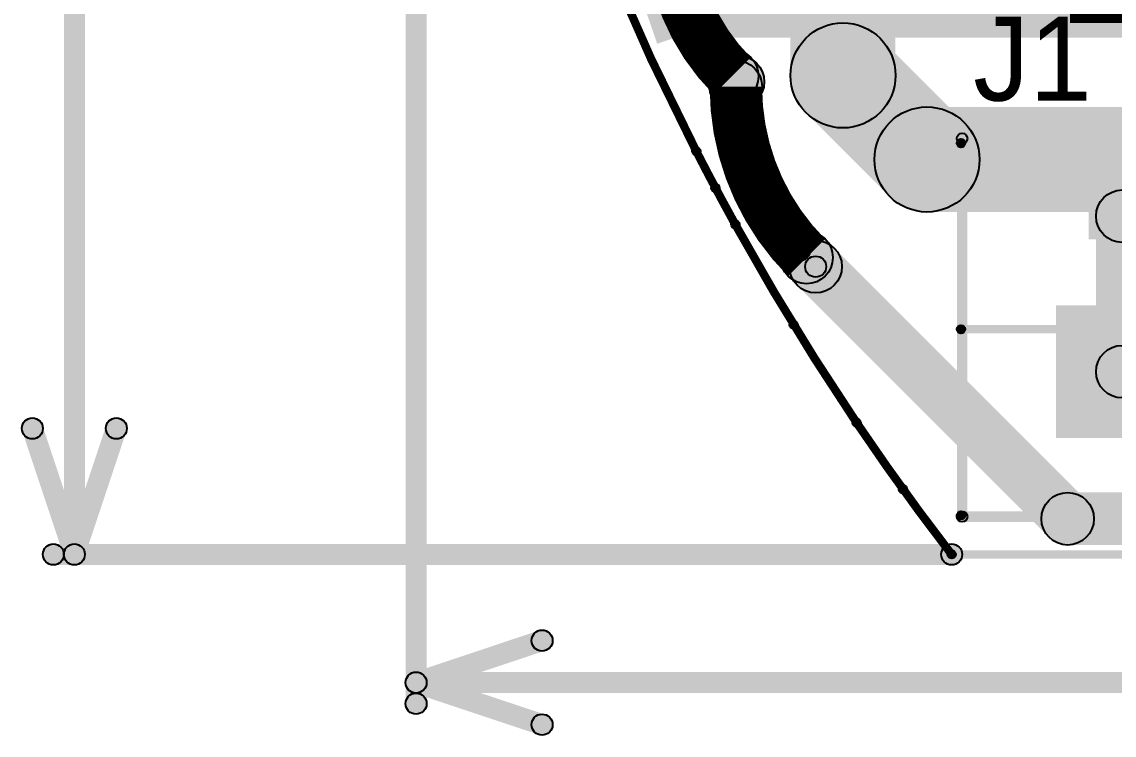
# Model space of a CAD drawing. Header units: millimetres. Extents: x -0.55 to 1.07, y -0.21 to 1.95.
# Drawn here: x -0.524 to -0.004, y -0.173 to 0.167 of the extents above; entities that cross this region are included whole.
import ezdxf

# ---------------------------------------------------------------- set-up
doc = ezdxf.new("R2010")
doc.units = ezdxf.units.MM
doc.header["$MEASUREMENT"] = 0
for name, color, linetype in [('BottomLayer', 5, 'Continuous'), ('BottomOverlay', 54, 'Continuous'), ('BottomSolder', 6, 'Continuous'), ('Mechanical1', 6, 'Continuous'), ('Mechanical2', 216, 'Continuous'), ('MultiLayer', 9, 'Continuous'), ('PadHoleLayer', 156, 'Continuous'), ('TopLayer', 1, 'Continuous'), ('TopOverlay', 2, 'Continuous'), ('TopSolder', 216, 'Continuous'), ('ViaHoleLayer', 16, 'Continuous')]:
    doc.layers.add(name, color=color, linetype=linetype)

# ---------------------------------------------------------------- blocks, each defined once
blk = doc.blocks.new('B3B_PH_K_S_LF__SN__3')
at = {"layer": 'BottomLayer'}
blk.add_hatch(color=5, dxfattribs=at).paths.add_polyline_path([(-0.1063, 0.02756), (-0.05118, 0.02756), (-0.05118, -0.02756), (-0.1063, -0.02756)])
h = blk.add_hatch(color=5, dxfattribs=at)
edge = h.paths.add_edge_path()
edge.add_arc((0, 0), 0.02756, 0, 360)
h = blk.add_hatch(color=5, dxfattribs=at)
edge = h.paths.add_edge_path()
edge.add_arc((0.07874, 0), 0.02756, 0, 360)
at = {"layer": 'BottomSolder'}
blk.add_hatch(color=6, dxfattribs=at).paths.add_polyline_path([(-0.1103, 0.03156), (-0.04718, 0.03156), (-0.04718, -0.03156), (-0.1103, -0.03156)])
h = blk.add_hatch(color=6, dxfattribs=at)
edge = h.paths.add_edge_path()
edge.add_arc((0, 0), 0.03156, 0, 360)
h = blk.add_hatch(color=6, dxfattribs=at)
edge = h.paths.add_edge_path()
edge.add_arc((0.07874, 0), 0.03156, 0, 360)
at = {"layer": 'MultiLayer'}
blk.add_hatch(color=9, dxfattribs=at).paths.add_polyline_path([(-0.1063, 0.02756), (-0.05118, 0.02756), (-0.05118, -0.02756), (-0.1063, -0.02756)])
h = blk.add_hatch(color=9, dxfattribs=at)
edge = h.paths.add_edge_path()
edge.add_arc((0, 0), 0.02756, 0, 360)
h = blk.add_hatch(color=9, dxfattribs=at)
edge = h.paths.add_edge_path()
edge.add_arc((0.07874, 0), 0.02756, 0, 360)
at = {"layer": 'PadHoleLayer'}
h = blk.add_hatch(color=156, dxfattribs=at)
edge = h.paths.add_edge_path()
edge.add_arc((-0.07874, 0), 0.01378, 0, 360)
h = blk.add_hatch(color=156, dxfattribs=at)
edge = h.paths.add_edge_path()
edge.add_arc((0, 0), 0.01378, 0, 360)
h = blk.add_hatch(color=156, dxfattribs=at)
edge = h.paths.add_edge_path()
edge.add_arc((0.07874, 0), 0.01378, 0, 360)
at = {"layer": 'TopLayer'}
blk.add_hatch(color=1, dxfattribs=at).paths.add_polyline_path([(-0.1063, 0.02756), (-0.05118, 0.02756), (-0.05118, -0.02756), (-0.1063, -0.02756)])
h = blk.add_hatch(color=1, dxfattribs=at)
edge = h.paths.add_edge_path()
edge.add_arc((0, 0), 0.02756, 0, 360)
h = blk.add_hatch(color=1, dxfattribs=at)
edge = h.paths.add_edge_path()
edge.add_arc((0.07874, 0), 0.02756, 0, 360)
at = {"layer": 'TopOverlay'}
h = blk.add_hatch(color=2, dxfattribs=at)
edge = h.paths.add_edge_path()
edge.add_arc((-0.155, 0.111), 0.0025, 0, 360)
h = blk.add_hatch(color=2, dxfattribs=at)
edge = h.paths.add_edge_path()
edge.add_arc((-0.155, 0.111), 0.0025, 0, 360)
for points in [[(-0.1525, -0.069), (-0.1575, -0.069), (-0.1575, 0.111), (-0.1525, 0.111)], [(-0.155, 0.1085), (-0.155, 0.1135), (0.155, 0.1135), (0.155, 0.1085)], [(0.1575, -0.069), (0.1525, -0.069), (0.1525, 0.111), (0.1575, 0.111)], [(-0.155, -0.0715), (-0.155, -0.0665), (0.155, -0.0665), (0.155, -0.0715)]]:
    blk.add_hatch(color=2, dxfattribs=at).paths.add_polyline_path(points)
h = blk.add_hatch(color=2, dxfattribs=at)
edge = h.paths.add_edge_path()
edge.add_arc((0.155, 0.111), 0.0025, 0, 360)
h = blk.add_hatch(color=2, dxfattribs=at)
edge = h.paths.add_edge_path()
edge.add_arc((0.155, 0.111), 0.0025, 0, 360)
h = blk.add_hatch(color=2, dxfattribs=at)
edge = h.paths.add_edge_path()
edge.add_arc((-0.155, -0.069), 0.0025, 0, 360)
h = blk.add_hatch(color=2, dxfattribs=at)
edge = h.paths.add_edge_path()
edge.add_arc((-0.155, -0.069), 0.0025, 0, 360)
h = blk.add_hatch(color=2, dxfattribs=at)
edge = h.paths.add_edge_path()
edge.add_arc((0.155, -0.069), 0.0025, 0, 360)
h = blk.add_hatch(color=2, dxfattribs=at)
edge = h.paths.add_edge_path()
edge.add_arc((0.155, -0.069), 0.0025, 0, 360)
at = {"layer": 'TopSolder'}
blk.add_hatch(color=216, dxfattribs=at).paths.add_polyline_path([(-0.1103, 0.03156), (-0.04718, 0.03156), (-0.04718, -0.03156), (-0.1103, -0.03156)])
h = blk.add_hatch(color=216, dxfattribs=at)
edge = h.paths.add_edge_path()
edge.add_arc((0, 0), 0.03156, 0, 360)
h = blk.add_hatch(color=216, dxfattribs=at)
edge = h.paths.add_edge_path()
edge.add_arc((0.07874, 0), 0.03156, 0, 360)
at = {"layer": 'TopOverlay'}
for centre in [(-0.155, 0.111), (-0.155, 0.111), (0.155, 0.111), (0.155, 0.111), (-0.155, -0.069), (-0.155, -0.069), (0.155, -0.069), (0.155, -0.069)]:
    blk.add_circle(centre, 0.0025, dxfattribs=at)

msp = doc.modelspace()

# ---------------------------------------------------------------- hatches: boundary and pattern name
at = {"layer": 'BottomLayer'}
h = msp.add_hatch(color=5, dxfattribs=at)
edge = h.paths.add_edge_path()
edge.add_arc((-0.18571, 0.14071), 0.0125, 0, 360)
h = msp.add_hatch(color=5, dxfattribs=at)
edge = h.paths.add_edge_path()
edge.add_arc((-0.18571, 0.14071), 0.0125, 0, 360)
h = msp.add_hatch(color=5, dxfattribs=at)
edge = h.paths.add_edge_path()
edge.add_arc((-0.183, 0.138), 0.0125, 0, 360)
h = msp.add_hatch(color=5, dxfattribs=at)
edge = h.paths.add_edge_path()
edge.add_arc((-0.183, 0.138), 0.01181, 0, 360)
for points in [[(-0.19455, 0.13187), (-0.17687, 0.14955), (-0.17416, 0.14684), (-0.19184, 0.12916)], [(-0.016, 0.063), (0.037, 0.063), (0.037, 0.103), (-0.016, 0.103)], [(0.0125, 0), (-0.0125, 0), (-0.0125, 0.074), (0.0125, 0.074)], [(-0.00884, -0.00884), (0.00884, 0.00884), (0.07884, -0.06116), (0.06116, -0.07884)]]:
    msp.add_hatch(color=5, dxfattribs=at).paths.add_polyline_path(points)
h = msp.add_hatch(color=5, dxfattribs=at)
edge = h.paths.add_edge_path()
edge.add_arc((0, 0.074), 0.0125, 0, 360)
h = msp.add_hatch(color=5, dxfattribs=at)
edge = h.paths.add_edge_path()
edge.add_arc((0, 0), 0.0125, 0, 360)
h = msp.add_hatch(color=5, dxfattribs=at)
edge = h.paths.add_edge_path()
edge.add_arc((0, 0), 0.0125, 0, 360)
at = {"layer": 'Mechanical1'}
for points in [[(-0.33128, -0.158), (-0.34128, -0.158), (-0.34128, 0.64191), (-0.33128, 0.64191)], [(-0.494, -0.08699), (-0.504, -0.08699), (-0.504, 0.47437), (-0.494, 0.47437)], [(-0.0768, 0.10683), (-0.0768, 0.11076), (0.23422, 0.11076), (0.23422, 0.10683)], [(-0.0768, 0.1068), (-0.0768, 0.11073), (0.23422, 0.11073), (0.23422, 0.1068)], [(-0.0768, 0.10677), (-0.0768, 0.1107), (0.23422, 0.1107), (0.23422, 0.10677)], [(-0.07483, -0.06837), (-0.07877, -0.06837), (-0.07877, 0.1088), (-0.07483, 0.1088)], [(-0.07483, 0.10874), (-0.07877, 0.10874), (-0.07877, 0.1088), (-0.07483, 0.1088)], [(-0.07483, -0.0684), (-0.07877, -0.0684), (-0.07877, 0.10877), (-0.07483, 0.10877)], [(-0.07483, -0.06843), (-0.07877, -0.06843), (-0.07877, 0.10874), (-0.07483, 0.10874)], [(-0.0768, 0.01824), (-0.0768, 0.02218), (0.23422, 0.02218), (0.23422, 0.01824)], [(-0.07483, 0.02015), (-0.07877, 0.02015), (-0.07877, 0.02021), (-0.07483, 0.02021)], [(-0.52374, -0.02857), (-0.51426, -0.02541), (-0.49426, -0.08541), (-0.50374, -0.08857)], [(-0.49426, -0.08857), (-0.50374, -0.08541), (-0.48374, -0.02541), (-0.47426, -0.02857)], [(-0.0768, -0.07034), (-0.0768, -0.0664), (0.23422, -0.0664), (0.23422, -0.07034)], [(-0.0768, -0.07037), (-0.0768, -0.06643), (0.23422, -0.06643), (0.23422, -0.07037)], [(-0.0768, -0.0704), (-0.0768, -0.06646), (0.23422, -0.06646), (0.23422, -0.0704)], [(-0.07483, -0.06843), (-0.07877, -0.06843), (-0.07877, -0.06837), (-0.07483, -0.06837)], [(-0.509, -0.09199), (-0.509, -0.08199), (-0.08122, -0.08199), (-0.08122, -0.09199)], [(-0.3347, -0.15274), (-0.33787, -0.14326), (-0.27787, -0.12326), (-0.2747, -0.13274)], [(-0.33787, -0.15274), (-0.3347, -0.14326), (-0.2747, -0.16326), (-0.27787, -0.17274)], [(-0.33628, -0.153), (-0.33628, -0.143), (0.07404, -0.143), (0.07404, -0.153)]]:
    msp.add_hatch(color=6, dxfattribs=at).paths.add_polyline_path(points)
h = msp.add_hatch(color=6, dxfattribs=at)
edge = h.paths.add_edge_path()
edge.add_arc((-0.0768, 0.1088), 0.00197, 0, 360)
h = msp.add_hatch(color=6, dxfattribs=at)
edge = h.paths.add_edge_path()
edge.add_arc((-0.0768, 0.1088), 0.00197, 0, 360)
h = msp.add_hatch(color=6, dxfattribs=at)
edge = h.paths.add_edge_path()
edge.add_arc((-0.0768, 0.1088), 0.00197, 0, 360)
h = msp.add_hatch(color=6, dxfattribs=at)
edge = h.paths.add_edge_path()
edge.add_arc((-0.0768, 0.10877), 0.00197, 0, 360)
h = msp.add_hatch(color=6, dxfattribs=at)
edge = h.paths.add_edge_path()
edge.add_arc((-0.0768, 0.10877), 0.00197, 0, 360)
h = msp.add_hatch(color=6, dxfattribs=at)
edge = h.paths.add_edge_path()
edge.add_arc((-0.0768, 0.10874), 0.00197, 0, 360)
h = msp.add_hatch(color=6, dxfattribs=at)
edge = h.paths.add_edge_path()
edge.add_arc((-0.0768, 0.10874), 0.00197, 0, 360)
h = msp.add_hatch(color=6, dxfattribs=at)
edge = h.paths.add_edge_path()
edge.add_arc((-0.0768, 0.10874), 0.00197, 0, 360)
h = msp.add_hatch(color=6, dxfattribs=at)
edge = h.paths.add_edge_path()
edge.add_arc((-0.0768, 0.02021), 0.00197, 0, 360)
h = msp.add_hatch(color=6, dxfattribs=at)
edge = h.paths.add_edge_path()
edge.add_arc((-0.0768, 0.02021), 0.00197, 0, 360)
h = msp.add_hatch(color=6, dxfattribs=at)
edge = h.paths.add_edge_path()
edge.add_arc((-0.0768, 0.02015), 0.00197, 0, 360)
h = msp.add_hatch(color=6, dxfattribs=at)
edge = h.paths.add_edge_path()
edge.add_arc((-0.519, -0.02699), 0.005, 0, 360)
h = msp.add_hatch(color=6, dxfattribs=at)
edge = h.paths.add_edge_path()
edge.add_arc((-0.479, -0.02699), 0.005, 0, 360)
h = msp.add_hatch(color=6, dxfattribs=at)
edge = h.paths.add_edge_path()
edge.add_arc((-0.0768, -0.06837), 0.00197, 0, 360)
h = msp.add_hatch(color=6, dxfattribs=at)
edge = h.paths.add_edge_path()
edge.add_arc((-0.0768, -0.06837), 0.00197, 0, 360)
h = msp.add_hatch(color=6, dxfattribs=at)
edge = h.paths.add_edge_path()
edge.add_arc((-0.0768, -0.06837), 0.00197, 0, 360)
h = msp.add_hatch(color=6, dxfattribs=at)
edge = h.paths.add_edge_path()
edge.add_arc((-0.0768, -0.0684), 0.00197, 0, 360)
h = msp.add_hatch(color=6, dxfattribs=at)
edge = h.paths.add_edge_path()
edge.add_arc((-0.0768, -0.0684), 0.00197, 0, 360)
h = msp.add_hatch(color=6, dxfattribs=at)
edge = h.paths.add_edge_path()
edge.add_arc((-0.0768, -0.06843), 0.00197, 0, 360)
h = msp.add_hatch(color=6, dxfattribs=at)
edge = h.paths.add_edge_path()
edge.add_arc((-0.0768, -0.06843), 0.00197, 0, 360)
h = msp.add_hatch(color=6, dxfattribs=at)
edge = h.paths.add_edge_path()
edge.add_arc((-0.0768, -0.06843), 0.00197, 0, 360)
h = msp.add_hatch(color=6, dxfattribs=at)
edge = h.paths.add_edge_path()
edge.add_arc((-0.509, -0.08699), 0.005, 0, 360)
h = msp.add_hatch(color=6, dxfattribs=at)
edge = h.paths.add_edge_path()
edge.add_arc((-0.499, -0.08699), 0.005, 0, 360)
h = msp.add_hatch(color=6, dxfattribs=at)
edge = h.paths.add_edge_path()
edge.add_arc((-0.499, -0.08699), 0.005, 0, 360)
h = msp.add_hatch(color=6, dxfattribs=at)
edge = h.paths.add_edge_path()
edge.add_arc((-0.499, -0.08699), 0.005, 0, 360)
h = msp.add_hatch(color=6, dxfattribs=at)
edge = h.paths.add_edge_path()
edge.add_arc((-0.08122, -0.08699), 0.005, 0, 360)
h = msp.add_hatch(color=6, dxfattribs=at)
edge = h.paths.add_edge_path()
edge.add_arc((-0.27628, -0.128), 0.005, 0, 360)
h = msp.add_hatch(color=6, dxfattribs=at)
edge = h.paths.add_edge_path()
edge.add_arc((-0.33628, -0.148), 0.005, 0, 360)
h = msp.add_hatch(color=6, dxfattribs=at)
edge = h.paths.add_edge_path()
edge.add_arc((-0.33628, -0.148), 0.005, 0, 360)
h = msp.add_hatch(color=6, dxfattribs=at)
edge = h.paths.add_edge_path()
edge.add_arc((-0.33628, -0.148), 0.005, 0, 360)
h = msp.add_hatch(color=6, dxfattribs=at)
edge = h.paths.add_edge_path()
edge.add_arc((-0.33628, -0.158), 0.005, 0, 360)
h = msp.add_hatch(color=6, dxfattribs=at)
edge = h.paths.add_edge_path()
edge.add_arc((-0.27628, -0.168), 0.005, 0, 360)
at = {"layer": 'Mechanical2'}
h = msp.add_hatch(color=216, dxfattribs=at)
edge = h.paths.add_edge_path()
edge.add_arc((-0.20283, 0.10491), 0.00197, 0, 360)
h = msp.add_hatch(color=216, dxfattribs=at)
edge = h.paths.add_edge_path()
edge.add_arc((-0.20283, 0.10488), 0.00197, 0, 360)
h = msp.add_hatch(color=216, dxfattribs=at)
edge = h.paths.add_edge_path()
edge.add_arc((-0.20283, 0.10488), 0.00197, 0, 360)
h = msp.add_hatch(color=216, dxfattribs=at)
edge = h.paths.add_edge_path()
edge.add_arc((-0.20283, 0.10488), 0.00197, 0, 360)
for points in [[(-0.20088, 0.10462), (-0.20478, 0.10514), (-0.20478, 0.10517), (-0.20088, 0.10465)], [(-0.19175, 0.0872), (-0.19566, 0.08767), (-0.19566, 0.0877), (-0.19175, 0.08723)], [(-0.18235, 0.06992), (-0.18626, 0.07035), (-0.18626, 0.07038), (-0.18235, 0.06995)], [(-0.15448, 0.02213), (-0.15841, 0.02244), (-0.15841, 0.02247), (-0.15448, 0.02216)], [(-0.12453, -0.02445), (-0.12846, -0.02418), (-0.12845, -0.02416), (-0.12453, -0.02443)], [(-0.10239, -0.05613), (-0.10632, -0.05593), (-0.10632, -0.0559), (-0.10239, -0.0561)], [(-0.07926, -0.08712), (-0.08319, -0.08691), (-0.08319, -0.08688), (-0.07925, -0.08709)], [(-0.08122, -0.08896), (-0.08122, -0.08502), (0.63707, -0.08505), (0.63707, -0.08899)]]:
    msp.add_hatch(color=216, dxfattribs=at).paths.add_polyline_path(points)
h = msp.add_hatch(color=216, dxfattribs=at)
edge = h.paths.add_edge_path()
edge.add_arc((-0.1937, 0.08747), 0.00197, 0, 360)
h = msp.add_hatch(color=216, dxfattribs=at)
edge = h.paths.add_edge_path()
edge.add_arc((-0.19371, 0.08744), 0.00197, 0, 360)
h = msp.add_hatch(color=216, dxfattribs=at)
edge = h.paths.add_edge_path()
edge.add_arc((-0.18431, 0.07013), 0.00197, 0, 360)
h = msp.add_hatch(color=216, dxfattribs=at)
edge = h.paths.add_edge_path()
edge.add_arc((-0.18431, 0.07013), 0.00197, 0, 360)
h = msp.add_hatch(color=216, dxfattribs=at)
edge = h.paths.add_edge_path()
edge.add_arc((-0.1843, 0.07016), 0.00197, 0, 360)
h = msp.add_hatch(color=216, dxfattribs=at)
edge = h.paths.add_edge_path()
edge.add_arc((-0.1843, 0.07016), 0.00197, 0, 360)
h = msp.add_hatch(color=216, dxfattribs=at)
edge = h.paths.add_edge_path()
edge.add_arc((-0.15645, 0.02229), 0.00197, 0, 360)
h = msp.add_hatch(color=216, dxfattribs=at)
edge = h.paths.add_edge_path()
edge.add_arc((-0.15644, 0.02232), 0.00197, 0, 360)
h = msp.add_hatch(color=216, dxfattribs=at)
edge = h.paths.add_edge_path()
edge.add_arc((-0.12649, -0.02429), 0.00197, 0, 360)
h = msp.add_hatch(color=216, dxfattribs=at)
edge = h.paths.add_edge_path()
edge.add_arc((-0.12649, -0.02429), 0.00197, 0, 360)
h = msp.add_hatch(color=216, dxfattribs=at)
edge = h.paths.add_edge_path()
edge.add_arc((-0.12649, -0.02429), 0.00197, 0, 360)
h = msp.add_hatch(color=216, dxfattribs=at)
edge = h.paths.add_edge_path()
edge.add_arc((-0.12649, -0.02431), 0.00197, 0, 360)
h = msp.add_hatch(color=216, dxfattribs=at)
edge = h.paths.add_edge_path()
edge.add_arc((-0.10436, -0.056), 0.00197, 0, 360)
h = msp.add_hatch(color=216, dxfattribs=at)
edge = h.paths.add_edge_path()
edge.add_arc((-0.10436, -0.05603), 0.00197, 0, 360)
h = msp.add_hatch(color=216, dxfattribs=at)
edge = h.paths.add_edge_path()
edge.add_arc((-0.08122, -0.08699), 0.00197, 0, 360)
h = msp.add_hatch(color=216, dxfattribs=at)
edge = h.paths.add_edge_path()
edge.add_arc((-0.08122, -0.08699), 0.00197, 0, 360)
h = msp.add_hatch(color=216, dxfattribs=at)
edge = h.paths.add_edge_path()
edge.add_arc((-0.08122, -0.08699), 0.00197, 0, 360)
h = msp.add_hatch(color=216, dxfattribs=at)
edge = h.paths.add_edge_path()
edge.add_arc((-0.08122, -0.08702), 0.00197, 0, 360)
at = {"layer": 'TopLayer'}
for points in [[(-0.16674, 0.43862), (-0.30264, 0.39183), (-0.22146, 0.15608), (-0.08557, 0.20287)], [(-0.108, 0.141), (-0.158, 0.141), (-0.158, 0.208), (-0.108, 0.208)], [(-0.22, 0.159), (0.019, 0.159), (0.019, 0.2), (-0.22, 0.2)], [(-0.15068, 0.12332), (-0.11532, 0.15868), (-0.07532, 0.11868), (-0.11068, 0.08332)], [(-0.17244, 0.13082), (-0.19554, 0.14039), (-0.19455, 0.14278), (-0.17145, 0.13322)], [(-0.093, 0.076), (-0.093, 0.126), (0.122, 0.126), (0.122, 0.076)], [(-0.15725, 0.05418), (-0.15018, 0.06125), (-0.14246, 0.05354), (-0.14954, 0.04646)], [(-0.15484, 0.04116), (-0.13716, 0.05884), (-0.01716, -0.06116), (-0.03484, -0.07884)], [(-0.026, -0.0825), (-0.026, -0.0575), (0.579, -0.0575), (0.579, -0.0825)]]:
    msp.add_hatch(color=1, dxfattribs=at).paths.add_polyline_path(points)
h = msp.add_hatch(color=1, dxfattribs=at)
edge = h.paths.add_edge_path()
edge.add_arc((-0.133, 0.141), 0.025, 0, 360)
h = msp.add_hatch(color=1, dxfattribs=at)
edge = h.paths.add_edge_path()
edge.add_arc((-0.133, 0.141), 0.025, 0, 360)
h = msp.add_hatch(color=1, dxfattribs=at)
edge = h.paths.add_edge_path()
edge.add_arc((-0.18399, 0.13561), 0.0125, 0, 360)
h = msp.add_hatch(color=1, dxfattribs=at)
edge = h.paths.add_edge_path()
edge.add_arc((-0.18399, 0.13561), 0.0125, 0, 360)
h = msp.add_hatch(color=1, dxfattribs=at)
edge = h.paths.add_edge_path()
edge.add_arc((-0.183, 0.138), 0.0125, 0, 360)
h = msp.add_hatch(color=1, dxfattribs=at)
edge = h.paths.add_edge_path()
edge.add_arc((-0.183, 0.138), 0.01181, 0, 360)
h = msp.add_hatch(color=1, dxfattribs=at)
edge = h.paths.add_edge_path()
edge.add_arc((-0.093, 0.101), 0.025, 0, 360)
h = msp.add_hatch(color=1, dxfattribs=at)
edge = h.paths.add_edge_path()
edge.add_arc((-0.093, 0.101), 0.025, 0, 360)
h = msp.add_hatch(color=1, dxfattribs=at)
edge = h.paths.add_edge_path()
edge.add_arc((-0.15032, 0.05432), 0.0125, 0, 360)
h = msp.add_hatch(color=1, dxfattribs=at)
edge = h.paths.add_edge_path()
edge.add_arc((-0.15371, 0.05771), 0.005, 0, 360)
h = msp.add_hatch(color=1, dxfattribs=at)
edge = h.paths.add_edge_path()
edge.add_arc((-0.146, 0.05), 0.0125, 0, 360)
h = msp.add_hatch(color=1, dxfattribs=at)
edge = h.paths.add_edge_path()
edge.add_arc((-0.146, 0.05), 0.005, 0, 360)
h = msp.add_hatch(color=1, dxfattribs=at)
edge = h.paths.add_edge_path()
edge.add_arc((-0.026, -0.07), 0.0125, 0, 360)
h = msp.add_hatch(color=1, dxfattribs=at)
edge = h.paths.add_edge_path()
edge.add_arc((-0.026, -0.07), 0.0125, 0, 360)
at = {"layer": 'TopOverlay'}
h = msp.add_hatch(color=2, dxfattribs=at)
edge = h.paths.add_edge_path()
edge.add_arc((-0.20283, 0.10491), 0.00197, 0, 360)
h = msp.add_hatch(color=2, dxfattribs=at)
edge = h.paths.add_edge_path()
edge.add_arc((-0.20283, 0.10491), 0.00197, 0, 360)
h = msp.add_hatch(color=2, dxfattribs=at)
edge = h.paths.add_edge_path()
edge.add_arc((-0.20283, 0.10491), 0.00197, 0, 360)
h = msp.add_hatch(color=2, dxfattribs=at)
edge = h.paths.add_edge_path()
edge.add_arc((-0.20283, 0.1049), 0.00197, 0, 360)
h = msp.add_hatch(color=2, dxfattribs=at)
edge = h.paths.add_edge_path()
edge.add_arc((-0.20283, 0.1049), 0.00197, 0, 360)
h = msp.add_hatch(color=2, dxfattribs=at)
edge = h.paths.add_edge_path()
edge.add_arc((-0.20283, 0.10488), 0.00197, 0, 360)
h = msp.add_hatch(color=2, dxfattribs=at)
edge = h.paths.add_edge_path()
edge.add_arc((-0.20283, 0.10488), 0.00197, 0, 360)
h = msp.add_hatch(color=2, dxfattribs=at)
edge = h.paths.add_edge_path()
edge.add_arc((-0.20283, 0.10488), 0.00197, 0, 360)
for points in [[(-0.20088, 0.10462), (-0.20478, 0.10514), (-0.20478, 0.10517), (-0.20088, 0.10465)], [(-0.19175, 0.0872), (-0.19566, 0.08767), (-0.19566, 0.0877), (-0.19175, 0.08723)], [(-0.18235, 0.06992), (-0.18626, 0.07035), (-0.18626, 0.07038), (-0.18235, 0.06995)], [(-0.15448, 0.02213), (-0.15841, 0.02244), (-0.15841, 0.02247), (-0.15448, 0.02216)], [(-0.12453, -0.02445), (-0.12846, -0.02418), (-0.12845, -0.02416), (-0.12453, -0.02443)], [(-0.10239, -0.05613), (-0.10632, -0.05593), (-0.10632, -0.0559), (-0.10239, -0.0561)], [(-0.07926, -0.08712), (-0.08319, -0.08691), (-0.08319, -0.08688), (-0.07925, -0.08709)], [(-0.08122, -0.08896), (-0.08122, -0.08502), (0.63707, -0.08505), (0.63707, -0.08899)], [(-0.08122, -0.08897), (-0.08122, -0.08503), (0.63707, -0.08506), (0.63707, -0.089)], [(-0.08122, -0.08899), (-0.08122, -0.08505), (0.63707, -0.08505), (0.63707, -0.08899)]]:
    msp.add_hatch(color=2, dxfattribs=at).paths.add_polyline_path(points)
h = msp.add_hatch(color=2, dxfattribs=at)
edge = h.paths.add_edge_path()
edge.add_arc((-0.1937, 0.08747), 0.00197, 0, 360)
h = msp.add_hatch(color=2, dxfattribs=at)
edge = h.paths.add_edge_path()
edge.add_arc((-0.19371, 0.08744), 0.00197, 0, 360)
h = msp.add_hatch(color=2, dxfattribs=at)
edge = h.paths.add_edge_path()
edge.add_arc((-0.18431, 0.07013), 0.00197, 0, 360)
h = msp.add_hatch(color=2, dxfattribs=at)
edge = h.paths.add_edge_path()
edge.add_arc((-0.18431, 0.07013), 0.00197, 0, 360)
h = msp.add_hatch(color=2, dxfattribs=at)
edge = h.paths.add_edge_path()
edge.add_arc((-0.18431, 0.07013), 0.00197, 0, 360)
h = msp.add_hatch(color=2, dxfattribs=at)
edge = h.paths.add_edge_path()
edge.add_arc((-0.1843, 0.07016), 0.00197, 0, 360)
h = msp.add_hatch(color=2, dxfattribs=at)
edge = h.paths.add_edge_path()
edge.add_arc((-0.1843, 0.07016), 0.00197, 0, 360)
h = msp.add_hatch(color=2, dxfattribs=at)
edge = h.paths.add_edge_path()
edge.add_arc((-0.1843, 0.07016), 0.00197, 0, 360)
h = msp.add_hatch(color=2, dxfattribs=at)
edge = h.paths.add_edge_path()
edge.add_arc((-0.18431, 0.07015), 0.00197, 0, 360)
h = msp.add_hatch(color=2, dxfattribs=at)
edge = h.paths.add_edge_path()
edge.add_arc((-0.18431, 0.07015), 0.00197, 0, 360)
h = msp.add_hatch(color=2, dxfattribs=at)
edge = h.paths.add_edge_path()
edge.add_arc((-0.15645, 0.02229), 0.00197, 0, 360)
h = msp.add_hatch(color=2, dxfattribs=at)
edge = h.paths.add_edge_path()
edge.add_arc((-0.15644, 0.02232), 0.00197, 0, 360)
h = msp.add_hatch(color=2, dxfattribs=at)
edge = h.paths.add_edge_path()
edge.add_arc((-0.12649, -0.02429), 0.00197, 0, 360)
h = msp.add_hatch(color=2, dxfattribs=at)
edge = h.paths.add_edge_path()
edge.add_arc((-0.12649, -0.02429), 0.00197, 0, 360)
h = msp.add_hatch(color=2, dxfattribs=at)
edge = h.paths.add_edge_path()
edge.add_arc((-0.12649, -0.02429), 0.00197, 0, 360)
h = msp.add_hatch(color=2, dxfattribs=at)
edge = h.paths.add_edge_path()
edge.add_arc((-0.12649, -0.0243), 0.00197, 0, 360)
h = msp.add_hatch(color=2, dxfattribs=at)
edge = h.paths.add_edge_path()
edge.add_arc((-0.12649, -0.0243), 0.00197, 0, 360)
h = msp.add_hatch(color=2, dxfattribs=at)
edge = h.paths.add_edge_path()
edge.add_arc((-0.12649, -0.02431), 0.00197, 0, 360)
h = msp.add_hatch(color=2, dxfattribs=at)
edge = h.paths.add_edge_path()
edge.add_arc((-0.12649, -0.02431), 0.00197, 0, 360)
h = msp.add_hatch(color=2, dxfattribs=at)
edge = h.paths.add_edge_path()
edge.add_arc((-0.12649, -0.02431), 0.00197, 0, 360)
h = msp.add_hatch(color=2, dxfattribs=at)
edge = h.paths.add_edge_path()
edge.add_arc((-0.10436, -0.056), 0.00197, 0, 360)
h = msp.add_hatch(color=2, dxfattribs=at)
edge = h.paths.add_edge_path()
edge.add_arc((-0.10436, -0.05603), 0.00197, 0, 360)
h = msp.add_hatch(color=2, dxfattribs=at)
edge = h.paths.add_edge_path()
edge.add_arc((-0.08122, -0.08699), 0.00197, 0, 360)
h = msp.add_hatch(color=2, dxfattribs=at)
edge = h.paths.add_edge_path()
edge.add_arc((-0.08122, -0.08699), 0.00197, 0, 360)
h = msp.add_hatch(color=2, dxfattribs=at)
edge = h.paths.add_edge_path()
edge.add_arc((-0.08122, -0.08699), 0.00197, 0, 360)
h = msp.add_hatch(color=2, dxfattribs=at)
edge = h.paths.add_edge_path()
edge.add_arc((-0.08122, -0.087), 0.00197, 0, 360)
h = msp.add_hatch(color=2, dxfattribs=at)
edge = h.paths.add_edge_path()
edge.add_arc((-0.08122, -0.087), 0.00197, 0, 360)
h = msp.add_hatch(color=2, dxfattribs=at)
edge = h.paths.add_edge_path()
edge.add_arc((-0.08122, -0.08702), 0.00197, 0, 360)
h = msp.add_hatch(color=2, dxfattribs=at)
edge = h.paths.add_edge_path()
edge.add_arc((-0.08122, -0.08702), 0.00197, 0, 360)
h = msp.add_hatch(color=2, dxfattribs=at)
edge = h.paths.add_edge_path()
edge.add_arc((-0.08122, -0.08702), 0.00197, 0, 360)
at = {"layer": 'ViaHoleLayer'}
h = msp.add_hatch(color=16, dxfattribs=at)
edge = h.paths.add_edge_path()
edge.add_arc((-0.183, 0.138), 0.00591, 0, 360)

# ---------------------------------------------------------------- linework, layer by layer
at = {"layer": 'BottomLayer', "const_width": 0.025}
msp.add_lwpolyline([(-0.18571, 0.14071, -0.198912), (-0.215, 0.21142)], format="xyb", dxfattribs=at)
at = {"layer": 'BottomLayer'}
for centre in [(-0.18571, 0.14071), (-0.18571, 0.14071), (-0.183, 0.138), (0, 0.074), (0, 0), (0, 0)]:
    msp.add_circle(centre, 0.0125, dxfattribs=at)
at = {"layer": 'Mechanical1'}
for centre, radius in [((-0.0768, 0.1088), 0.00197), ((-0.0768, 0.1088), 0.00197), ((-0.0768, 0.1088), 0.00197), ((-0.0768, 0.10877), 0.00197), ((-0.0768, 0.10877), 0.00197), ((-0.0768, 0.10874), 0.00197), ((-0.0768, 0.10874), 0.00197), ((-0.0768, 0.10874), 0.00197), ((-0.0768, 0.02021), 0.00197), ((-0.0768, 0.02021), 0.00197), ((-0.0768, 0.02015), 0.00197), ((-0.519, -0.02699), 0.005), ((-0.479, -0.02699), 0.005), ((-0.0768, -0.06837), 0.00197), ((-0.0768, -0.06837), 0.00197), ((-0.0768, -0.06837), 0.00197), ((-0.0768, -0.0684), 0.00197), ((-0.0768, -0.0684), 0.00197), ((-0.0768, -0.06843), 0.00197), ((-0.0768, -0.06843), 0.00197), ((-0.0768, -0.06843), 0.00197), ((-0.509, -0.08699), 0.005), ((-0.499, -0.08699), 0.005), ((-0.499, -0.08699), 0.005), ((-0.499, -0.08699), 0.005), ((-0.08122, -0.08699), 0.005), ((-0.27628, -0.128), 0.005), ((-0.33628, -0.148), 0.005), ((-0.33628, -0.148), 0.005), ((-0.33628, -0.148), 0.005), ((-0.33628, -0.158), 0.005), ((-0.27628, -0.168), 0.005)]:
    msp.add_circle(centre, radius, dxfattribs=at)
at = {"layer": 'Mechanical2', "const_width": 0.00394}
for points in [[(-0.20283, 0.10488, -0.029421), (-0.26222, 0.23944)], [(-0.18431, 0.07013, -0.007787), (-0.20283, 0.10488)], [(-0.12649, -0.02429, -0.022018), (-0.1843, 0.07016)], [(-0.08122, -0.08699, -0.016026), (-0.12649, -0.02429)]]:
    msp.add_lwpolyline(points, format="xyb", dxfattribs=at)
at = {"layer": 'Mechanical2'}
for centre in [(-0.20283, 0.10491), (-0.20283, 0.10488), (-0.20283, 0.10488), (-0.20283, 0.10488), (-0.1937, 0.08747), (-0.19371, 0.08744), (-0.18431, 0.07013), (-0.18431, 0.07013), (-0.1843, 0.07016), (-0.1843, 0.07016), (-0.15644, 0.02232), (-0.15645, 0.02229), (-0.12649, -0.02429), (-0.12649, -0.02429), (-0.12649, -0.02429), (-0.12649, -0.02431), (-0.10436, -0.056), (-0.10436, -0.05603), (-0.08122, -0.08699), (-0.08122, -0.08699), (-0.08122, -0.08699), (-0.08122, -0.08702)]:
    msp.add_circle(centre, 0.00197, dxfattribs=at)
at = {"layer": 'TopLayer', "const_width": 0.025}
msp.add_lwpolyline([(-0.15032, 0.05432, -0.198913), (-0.18399, 0.13561)], format="xyb", dxfattribs=at)
at = {"layer": 'TopLayer'}
for centre, radius in [((-0.133, 0.141), 0.025), ((-0.133, 0.141), 0.025), ((-0.18399, 0.13561), 0.0125), ((-0.18399, 0.13561), 0.0125), ((-0.183, 0.138), 0.0125), ((-0.093, 0.101), 0.025), ((-0.093, 0.101), 0.025), ((-0.15032, 0.05432), 0.0125), ((-0.15371, 0.05771), 0.005), ((-0.146, 0.05), 0.0125), ((-0.146, 0.05), 0.005), ((-0.026, -0.07), 0.0125), ((-0.026, -0.07), 0.0125)]:
    msp.add_circle(centre, radius, dxfattribs=at)
at = {"layer": 'TopOverlay', "const_width": 0.00394}
for points in [[(-0.20283, 0.10491, -0.029421), (-0.26222, 0.23947)], [(-0.20283, 0.1049, -0.029421), (-0.26222, 0.23946)], [(-0.20283, 0.10488, -0.029421), (-0.26222, 0.23944)], [(-0.1843, 0.07016, -0.007787), (-0.20283, 0.10491)], [(-0.18431, 0.07015, -0.007787), (-0.20283, 0.1049)], [(-0.18431, 0.07013, -0.007787), (-0.20283, 0.10488)], [(-0.12649, -0.02431, -0.022019), (-0.18431, 0.07013)], [(-0.12649, -0.02429, -0.022018), (-0.1843, 0.07016)], [(-0.12649, -0.0243, -0.022019), (-0.18431, 0.07015)], [(-0.08122, -0.08699, -0.016026), (-0.12649, -0.02429)], [(-0.08122, -0.087, -0.016025), (-0.12649, -0.0243)], [(-0.08122, -0.08702, -0.016025), (-0.12649, -0.02431)]]:
    msp.add_lwpolyline(points, format="xyb", dxfattribs=at)
at = {"layer": 'TopOverlay'}
for centre in [(-0.20283, 0.10491), (-0.20283, 0.10491), (-0.20283, 0.10491), (-0.20283, 0.1049), (-0.20283, 0.1049), (-0.20283, 0.10488), (-0.20283, 0.10488), (-0.20283, 0.10488), (-0.1937, 0.08747), (-0.19371, 0.08744), (-0.18431, 0.07013), (-0.18431, 0.07013), (-0.18431, 0.07013), (-0.1843, 0.07016), (-0.1843, 0.07016), (-0.1843, 0.07016), (-0.18431, 0.07015), (-0.18431, 0.07015), (-0.15644, 0.02232), (-0.15645, 0.02229), (-0.12649, -0.02429), (-0.12649, -0.02429), (-0.12649, -0.02429), (-0.12649, -0.0243), (-0.12649, -0.0243), (-0.12649, -0.02431), (-0.12649, -0.02431), (-0.12649, -0.02431), (-0.10436, -0.056), (-0.10436, -0.05603), (-0.08122, -0.08699), (-0.08122, -0.08699), (-0.08122, -0.08699), (-0.08122, -0.087), (-0.08122, -0.087), (-0.08122, -0.08702), (-0.08122, -0.08702), (-0.08122, -0.08702)]:
    msp.add_circle(centre, 0.00197, dxfattribs=at)

# ---------------------------------------------------------------- block references
at = {"rotation": 360}
msp.add_blockref('B3B_PH_K_S_LF__SN__3', (0.07874, 0), dxfattribs=at)

# ---------------------------------------------------------------- texts
at = {"layer": 'BottomOverlay', "text_generation_flag": 2}
msp.add_text('W_COIL', height=0.08, rotation=360, dxfattribs=at).set_placement((0.38174, 0.166))
at = {"layer": 'TopOverlay'}
msp.add_text('J1', height=0.04, dxfattribs=at).set_placement((-0.071, 0.129))

doc.saveas('drawing.dxf')
